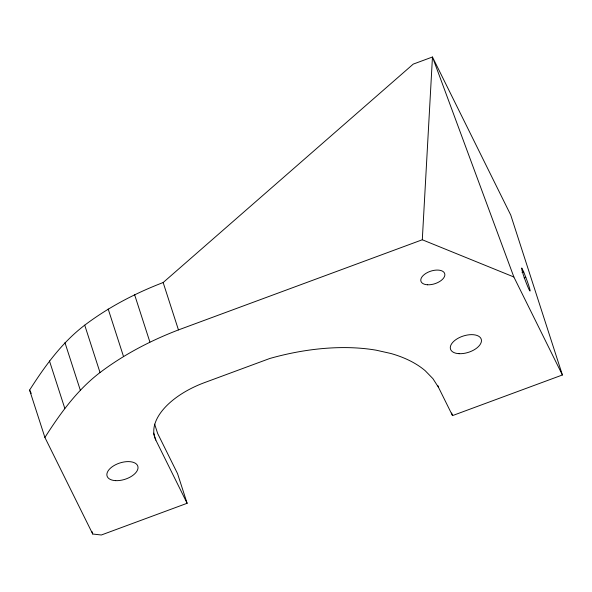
<?xml version="1.0" encoding="UTF-8"?>
<svg xmlns="http://www.w3.org/2000/svg" width="592" height="592" viewBox="0 0 592 592"><rect width="100%" height="100%" fill="white"/><g stroke="black" fill="none" stroke-linecap="round" stroke-linejoin="round"><path stroke-width="0.89" d="M44.903 437.466C60.243 413.423 77.138 390.002 100.026 372.546C123.913 354.512 150.56 340.607 178.458 329.914L422.296 239.767L432.463 57.002L413.231 64.114L163.155 282.532C135.257 293.225 108.61 307.13 84.723 325.163C61.834 342.62 44.94 366.041 29.6 390.084L44.903 437.466L92.729 534.021L101.336 534.998L187.124 503.281L177.563 473.667L157.642 433.455L154.638 424.146M522.04 272.572L523.713 271.95L525.785 277.293A11.744 0.784 69.7 0 1 530.114 290.694A11.744 0.784 69.7 0 1 526.177 282.747A11.744 0.784 69.7 0 1 521.848 269.345L521.744 267.976L523.713 271.95M524.112 277.907L525.785 277.293M187.124 503.281L155.829 440.093A69.723 36.948 -17.9 0 1 204.551 382.602L269.804 358.478A163.2 86.484 -17.9 0 1 376.157 350.19L390.816 353.476A163.2 86.484 -17.9 0 1 425.197 370.718L432.93 378.658L438.583 387.508L452.503 415.606L562.4 374.98L510.748 215.066L432.463 57.002L513.863 276.982L562.4 374.98M422.296 239.767L513.863 276.982M29.6 390.084L31.235 393.384M451.659 412.994L452.503 415.606M438.021 385.769L438.583 387.508M163.155 282.532L178.458 329.914M134.584 294.638L149.887 342.021M153.58 433.122L155.829 440.093M108.173 308.994L123.476 356.377M84.723 325.163L100.026 372.546M64.957 342.65L80.26 390.032M49.469 360.928L64.772 408.31M91.878 531.394L92.729 534.021M115.662 480.645A16.147 8.554 -17.9 0 0 137.988 466.977A16.147 8.554 -17.9 0 0 113.679 465.786A16.147 8.554 -17.9 0 0 115.662 480.645M427.587 284.782A12.476 6.608 -17.9 0 0 444.836 274.222A12.476 6.608 -17.9 0 0 426.055 273.297A12.476 6.608 -17.9 0 0 427.587 284.782M459.096 353.683A16.147 8.554 -17.9 0 0 481.422 340.015A16.147 8.554 -17.9 0 0 457.113 338.824A16.147 8.554 -17.9 0 0 459.096 353.683"/></g></svg>
